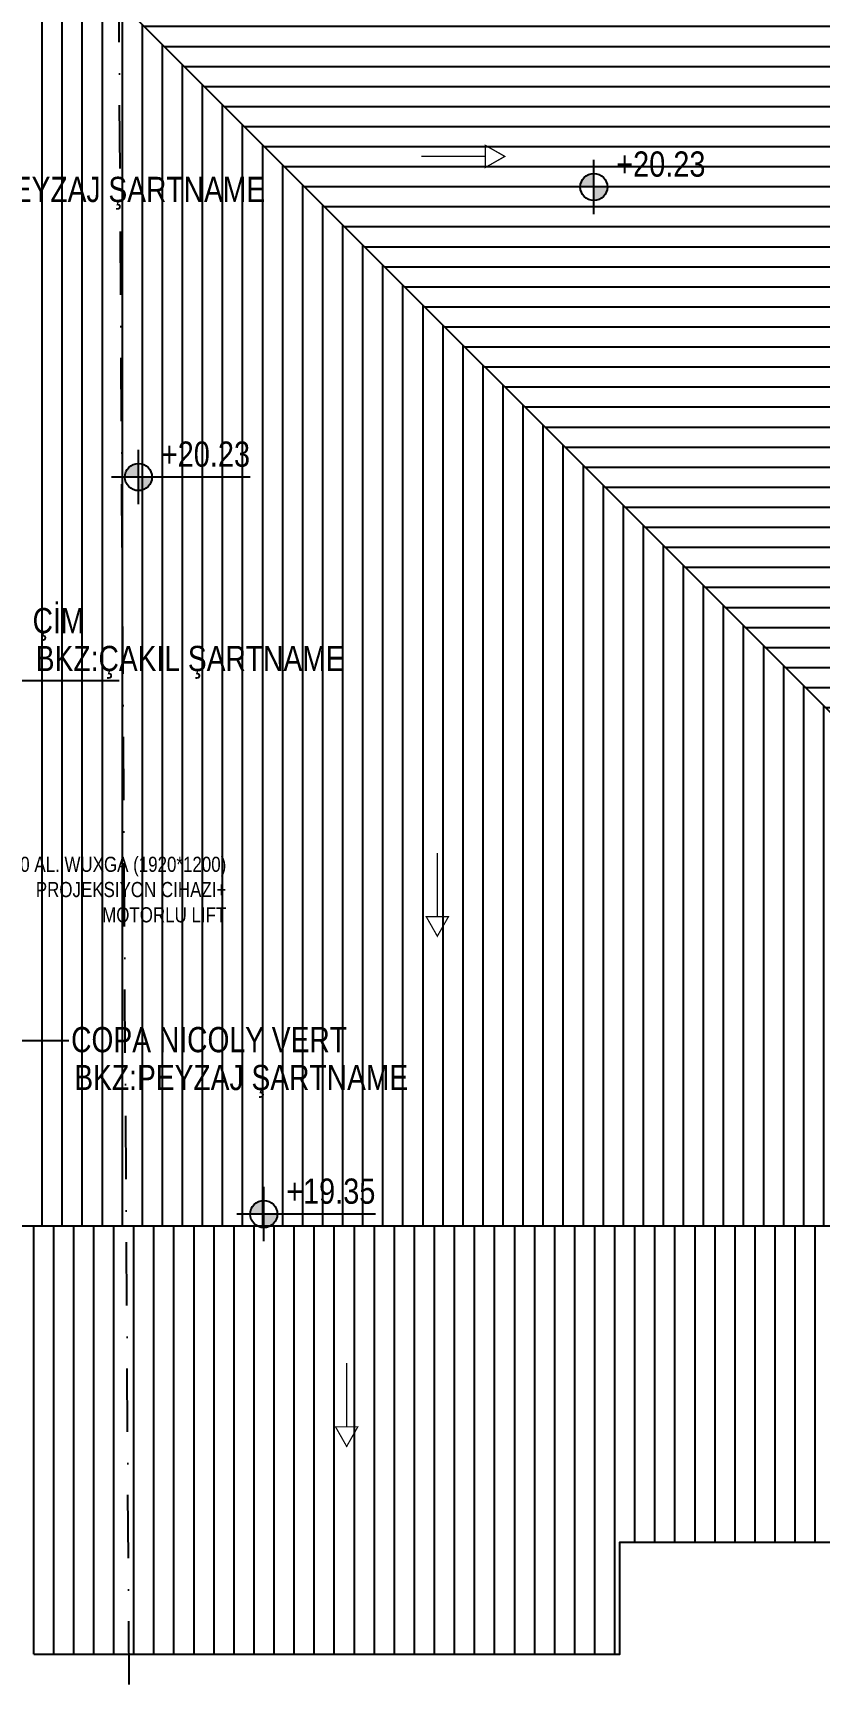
# Model space of a CAD drawing. Extents: x 58467 to 79089, y -33726 to -17391.
# Drawn here: x 76901 to 77523, y -21058 to -19752 of the extents above; entities that cross this region are included whole.
import ezdxf

# ---------------------------------------------------------------- set-up
doc = ezdxf.new("R2010")
doc.units = 0
doc.header["$LTSCALE"] = 100
doc.linetypes.add('DASHDOT', pattern=[1, 0.5, -0.25, 0, -0.25])
for name, color, linetype in [('BA_elev1', 7, 'Continuous'), ('BA_elev3', 8, 'Continuous'), ('BA_env_bound', 10, 'DASHDOT'), ('BA_level', 7, 'Continuous'), ('BA_text_material', 12, 'Continuous')]:
    doc.layers.add(name, color=color, linetype=linetype)
doc.styles.add('dim', font='simplex.shx', dxfattribs={"width": 0.7})
doc.styles.add('geomim', font='ARIALN.TTF', dxfattribs={"width": 0.9})
doc.styles.add('text2', font='arial.ttf', dxfattribs={"width": 0.8})
doc.dimstyles.new('1_100', dxfattribs={"dimtxt": 8, "dimasz": 3, "dimexe": 6, "dimexo": 0, "dimgap": 2, "dimtad": 0, "dimdec": 1, "dimzin": 11, "dimtxsty": 'dim', "dimblk": 'DOT', "dimcen": 0, "dimdle": 1.25, "dimclrt": 256, "dimadec": 0, "dimazin": 0, "dimtfac": 1.25, "dimtdec": 1, "dimtix": 1, "dimtofl": 0, "dimtmove": 1, "dimatfit": 3, "dimldrblk": 'DOT', "dimfxl": 20, "dimfxlon": 1, "dimtolj": 1, "dimtzin": 0, "dimarcsym": 0})

# ---------------------------------------------------------------- blocks, each defined once
blk = doc.blocks.new('KOTPLAN')
at = {"ltscale": 3}
h = blk.add_hatch(color=256, dxfattribs=at)
h.paths.add_polyline_path([(0, -0.0767, 0.414214), (0.077, 0.0003), (0, 0.0003)])
h.paths.add_polyline_path([(-0.077, 0.0003), (0, 0.0003), (0, 0.0772, 0.414214)])
for p, q in [((0, -0.1533), (0, 0.1533)), ((0.1533, 0), (-0.1533, 0))]:
    blk.add_line(p, q)
blk.add_line((0.6322, 0), (0, 0), dxfattribs=at)
blk.add_circle((0, 0), 0.0767)
for p in [(0.1265, 0.0584), (0.1265, -0.1966)]:
    blk.add_attdef('KOT', p, '', height=0.15)
blk = doc.blocks.new('_Dot')
at = {"color": 0, "linetype": 'ByBlock', "lineweight": -2}
blk.add_line((-0.5, 0), (-1, 0), dxfattribs=at)
at = {"color": 0, "linetype": 'ByBlock', "const_width": 0.5}
blk.add_lwpolyline([(-0.25, 0, 1), (0.25, 0, 1)], format="xyb", close=True, dxfattribs=at)

msp = doc.modelspace()

# ---------------------------------------------------------------- hatches: boundary and pattern name
at = {"layer": 'BA_elev3'}
h = msp.add_hatch(dxfattribs=at)
h.set_pattern_fill('LINE', color=256, scale=5)
h.set_pattern_definition([(0, (32883.73, 12448.205), (0, 15.875), [])])
h.paths.add_polyline_path([(76901.59, -19659.08), (76901.59, -19554.06), (76925.68, -19554.06), (76927.29, -18922.7), (77655.58, -18922.7), (77655.58, -18937.7), (77849.49, -18937.7), (77849.49, -18808.66), (77939.59, -18814.63), (77939.59, -20697.09)])
h = msp.add_hatch(dxfattribs=at)
h.set_pattern_fill('LINE', color=256, scale=5, angle=90)
h.set_pattern_definition([(90, (29314.868, 9773.416), (-15.875, 1e-15), [])])
h.paths.add_polyline_path([(77939.59, -20697.08), (77941.99, -20697.08), (78051.17, -20870.72), (77888.81, -20610.27), (77990.37, -20783.9), (77935.71, -20697.09), (77949.61, -20697.08), (77931.75, -20689.26), (76901.59, -19659.08), (76901.59, -20697.09), (77946.36, -20697.08)])
h = msp.add_hatch(dxfattribs=at)
h.set_pattern_fill('LINE', color=256, scale=5, angle=90)
h.set_pattern_definition([(90, (29308.093, 9087.175), (-15.875, 1e-15), [])])
h.paths.add_polyline_path([(77639.65, -21036.06), (77639.65, -21020.57), (77639.65, -21036.06), (77939.59, -21036.06), (77939.59, -20697.09), (76886.59, -20697.09), (76886.59, -21036.12), (77248.29, -21035.99), (77248.29, -21036.1), (77365.64, -21036.05), (77365.64, -21036.05), (77365.64, -21036.05), (77365.64, -20947.27), (77639.66, -20947.27)])

# ---------------------------------------------------------------- linework, layer by layer
at = {"layer": 'BA_elev1'}
msp.add_line((76886.59, -19644.09), (77939.58, -20697.09), dxfattribs=at)
msp.add_lwpolyline([(76886.59, -20697.09), (76886.59, -19554.06), (76925.68, -19554.06), (76927.29, -18747.53), (77655.58, -18795.81), (77655.58, -18937.7), (77849.49, -18937.7), (77849.49, -18808.66), (77939.59, -18814.63), (77939.59, -20697.09)], close=True, dxfattribs=at)
for points in [[(78548.69, -18855.02), (77939.59, -18814.63), (77939.59, -20697.09), (76886.59, -20697.09), (76886.59, -21351.06)], [(76901.59, -21036.05), (77248.29, -21036.05), (77248.29, -21036.1), (77365.64, -21036.05), (77365.64, -20947.27), (77639.66, -20947.27), (77639.65, -21036.06), (77943.66, -21036.06), (78285.89, -20701.95), (78285.89, -19744.89), (78285.89, -19744.89), (78285.89, -19563.55), (78285.89, -19563.55), (78285.89, -19256.09), (78285.71, -19255.97), (78285.68, -19077.06), (78523.69, -19077.06), (78523.69, -18875.8), (77939.59, -18839.03), (77939.59, -18839.03)]]:
    msp.add_lwpolyline(points, dxfattribs=at)
at = {"layer": 'BA_elev1', "color": 1, "const_width": 1}
for points in [[(77259.04, -19840.55), (77259.04, -19858.2), (77274.58, -19849.37)], [(77229.93, -20451.69), (77212.28, -20451.69), (77221.1, -20467.24)], [(77158.1, -20855.95), (77140.45, -20855.95), (77149.27, -20871.5)]]:
    msp.add_lwpolyline(points, close=True, dxfattribs=at)
for points in [[(77208.54, -19849.37), (77259.04, -19849.37)], [(77221.1, -20401.2), (77221.1, -20451.69)], [(77149.27, -20805.46), (77149.27, -20855.95)]]:
    msp.add_lwpolyline(points, dxfattribs=at)
at = {"layer": 'BA_env_bound'}
msp.add_lwpolyline([(77699.65, -18983.08), (77710.97, -18808.44), (78708.88, -18873.13), (78708.88, -21323.13), (76979.32, -21460.43), (76964.2, -18935.41)], close=True, dxfattribs=at)

# ---------------------------------------------------------------- block references
at = {"layer": 'BA_level'}
ref = msp.add_blockref('KOTPLAN', (77345.06, -19873.61), dxfattribs=dict(at, xscale=140.0000000000091, yscale=140.0000000000091, zscale=140.0000000000091))
ref.add_attrib('KOT', '+20.23', (77362.77, -19865.43), dxfattribs={"layer": '0', "color": 252, "height": 20, "style": 'geomim'})
ref = msp.add_blockref('KOTPLAN', (76984.32, -20103.44), dxfattribs=dict(at, xscale=140.0000000000091, yscale=140.0000000000091, zscale=140.0000000000091))
ref.add_attrib('KOT', '+20.23', (77002.02, -20095.26), dxfattribs={"layer": '0', "color": 252, "height": 20, "style": 'geomim'})
ref = msp.add_blockref('KOTPLAN', (77083.61, -20687.39), dxfattribs=dict(at, xscale=140.0000000000091, yscale=140.0000000000091, zscale=140.0000000000091))
ref.add_attrib('KOT', '+19.35', (77101.32, -20679.21), dxfattribs={"layer": '0', "color": 252, "height": 20, "style": 'geomim'})

# ---------------------------------------------------------------- texts
at = {"layer": 'BA_text_material', "style": 'text2', "width": 0.8}
for s, p in [('BKZ:PEYZAJ ŞARTNAME', (76820.19, -19885.54)), ('ÇİM', (76900.47, -20227.16)), ('BKZ:ÇAKIL ŞARTNAME', (76902.99, -20257.18)), ('COPA NICOLY VERT', (76930.98, -20559.16)), ('BKZ:PEYZAJ ŞARTNAME', (76933.51, -20589.18))]:
    msp.add_text(s, height=20, dxfattribs=at).set_placement(p)
at = {"layer": 'BA_text_material', "insert": (77053.93, -20404.24, 103467.92), "char_height": 12, "width": 223.5239, "attachment_point": 3, "style": 'text2'}
msp.add_mtext('6500 AL. WUXGA (1920*1200)\\PPROJEKSIYON CIHAZI+\\PMOTORLU LIFT', dxfattribs=at)

# ---------------------------------------------------------------- leaders
at = {"layer": 'BA_text_material', "color": 9}
for points in [[(76844.2, -20264.75), (76956.65, -20264.75), (76969.15, -20264.75)], [(76804.27, -20549.76), (76916.71, -20549.76), (76929.21, -20549.76)]]:
    msp.add_leader(points, dimstyle='1_100', override={"dimasz": 3, "dimgap": 2, "dimtad": 0, "dimldrblk": 'Dot'}, dxfattribs=at)

doc.saveas('drawing.dxf')
